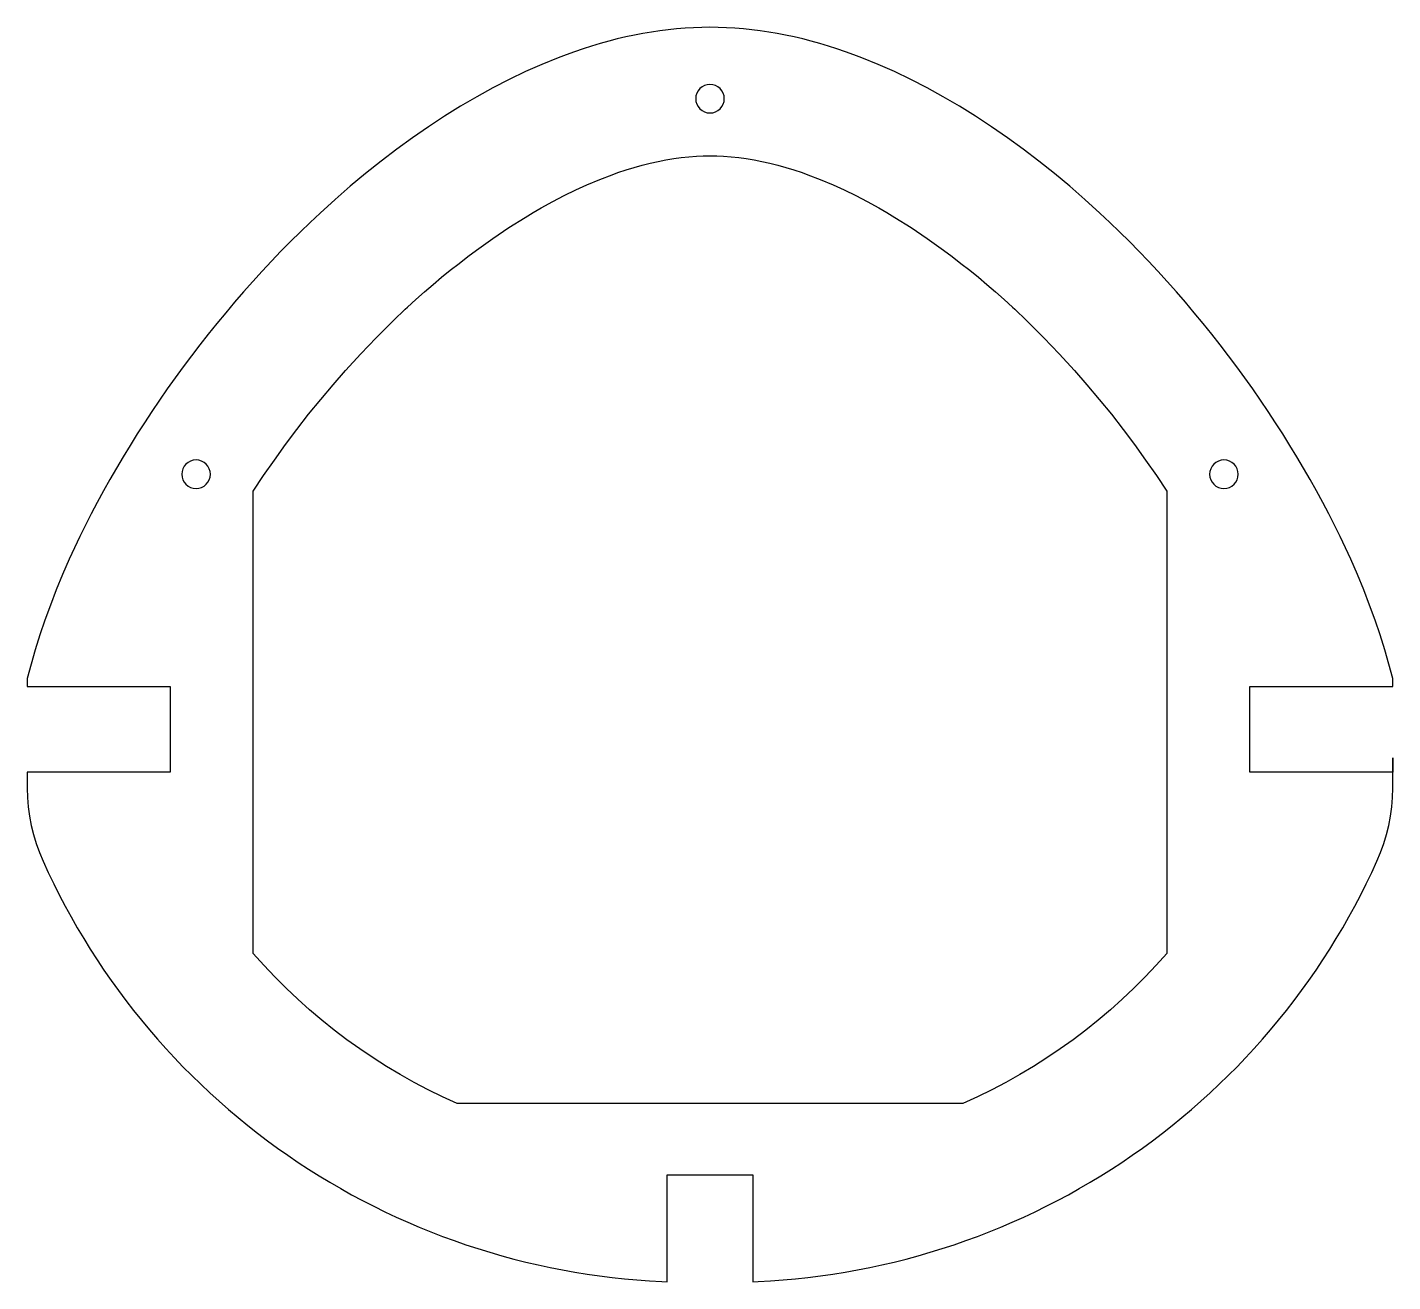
# Model space of a CAD drawing. Header units: millimetres. Extents: x 0 to 95.6, y 0 to 87.9.
import ezdxf

# ---------------------------------------------------------------- set-up
doc = ezdxf.new("R2010")
doc.units = ezdxf.units.MM

msp = doc.modelspace()

# ---------------------------------------------------------------- linework, layer by layer
for points in [[(95.627, 33.927), (95.644, 34.587), (95.644, 36.69), (95.644, 35.69), (85.644, 35.69), (85.644, 41.69), (95.644, 41.69), (95.644, 42.256), (95.38, 43.259), (95.085, 44.277), (94.761, 45.308), (94.407, 46.351), (94.024, 47.404), (93.612, 48.466), (93.172, 49.535), (92.703, 50.61), (92.34, 51.405), (91.963, 52.201), (91.571, 52.999), (91.166, 53.798), (90.746, 54.598), (90.313, 55.398), (89.867, 56.198), (89.407, 56.998), (88.935, 57.796), (88.45, 58.593), (87.953, 59.389), (87.444, 60.181), (86.923, 60.972), (86.391, 61.759), (85.848, 62.542), (85.293, 63.321), (84.728, 64.095), (84.152, 64.865), (83.566, 65.629), (82.97, 66.388), (82.364, 67.14), (81.749, 67.885), (81.124, 68.623), (80.491, 69.353), (79.849, 70.075), (79.198, 70.789), (78.54, 71.494), (77.873, 72.189), (77.199, 72.875), (76.517, 73.55), (75.829, 74.214), (75.133, 74.868), (74.085, 75.819), (73.023, 76.743), (71.949, 77.639), (70.863, 78.505), (69.767, 79.341), (68.661, 80.144), (67.548, 80.915), (66.426, 81.651), (65.299, 82.352), (64.166, 83.016), (63.03, 83.643), (61.89, 84.23), (60.748, 84.778), (59.604, 85.284), (58.461, 85.747), (57.89, 85.963), (57.319, 86.167), (56.716, 86.371), (56.115, 86.562), (55.514, 86.741), (54.914, 86.907), (54.315, 87.061), (53.717, 87.201), (53.121, 87.329), (52.525, 87.444), (51.932, 87.545), (51.339, 87.633), (50.749, 87.708), (50.16, 87.77), (49.573, 87.818), (48.987, 87.852), (48.404, 87.873), (47.822, 87.88), (47.241, 87.873), (46.657, 87.852), (46.072, 87.818), (45.485, 87.77), (44.896, 87.708), (44.305, 87.633), (43.713, 87.545), (43.119, 87.444), (42.524, 87.329), (41.927, 87.201), (41.33, 87.061), (40.731, 86.907), (40.131, 86.741), (39.53, 86.562), (38.928, 86.371), (38.325, 86.167), (37.755, 85.963), (37.183, 85.747), (36.04, 85.284), (34.897, 84.778), (33.755, 84.23), (32.615, 83.643), (31.478, 83.016), (30.345, 82.352), (29.218, 81.651), (28.097, 80.915), (26.983, 80.144), (25.878, 79.341), (24.782, 78.505), (23.696, 77.639), (22.622, 76.743), (21.56, 75.819), (20.512, 74.868), (19.816, 74.214), (19.127, 73.55), (18.445, 72.875), (17.771, 72.189), (17.105, 71.494), (16.446, 70.789), (15.796, 70.075), (15.154, 69.353), (14.52, 68.623), (13.896, 67.885), (13.281, 67.14), (12.675, 66.388), (12.079, 65.629), (11.493, 64.865), (10.917, 64.095), (10.352, 63.321), (9.797, 62.542), (9.253, 61.759), (8.721, 60.972), (8.2, 60.181), (7.691, 59.389), (7.194, 58.593), (6.709, 57.796), (6.237, 56.998), (5.778, 56.198), (5.331, 55.398), (4.898, 54.598), (4.479, 53.798), (4.073, 52.999), (3.682, 52.201), (3.304, 51.405), (2.942, 50.61), (2.473, 49.535), (2.032, 48.466), (1.62, 47.404), (1.237, 46.351), (0.883, 45.308), (0.559, 44.277), (0.265, 43.259), (0, 42.256), (0, 41.69), (10, 41.69), (10, 35.69), (0, 35.69), (0, 34.587), (0.017, 33.927), (0.07, 33.268), (0.157, 32.613), (0.278, 31.964), (0.434, 31.322), (0.623, 30.689), (0.846, 30.067), (1.101, 29.458), (1.467, 28.663), (1.847, 27.874), (2.241, 27.092), (2.648, 26.318), (3.069, 25.55), (3.503, 24.79), (3.951, 24.037), (4.411, 23.293), (4.885, 22.557), (5.371, 21.829), (5.87, 21.11), (6.382, 20.399), (6.906, 19.698), (7.442, 19.006), (7.99, 18.323), (8.55, 17.65), (9.122, 16.987), (9.705, 16.334), (10.3, 15.692), (10.905, 15.06), (11.522, 14.439), (12.149, 13.828), (12.788, 13.229), (13.436, 12.641), (14.095, 12.064), (14.763, 11.499), (15.442, 10.945), (16.13, 10.404), (16.827, 9.875), (17.533, 9.358), (18.249, 8.854), (18.973, 8.362), (19.706, 7.883), (20.447, 7.416), (21.196, 6.963), (21.952, 6.523), (22.717, 6.096), (23.489, 5.683), (24.267, 5.283), (25.053, 4.897), (25.845, 4.525), (26.644, 4.167), (27.449, 3.823), (28.26, 3.493), (29.076, 3.177), (29.898, 2.875), (30.725, 2.588), (31.557, 2.316), (32.394, 2.058), (33.235, 1.814), (34.08, 1.586), (34.929, 1.372), (35.781, 1.173), (36.637, 0.989), (37.496, 0.821), (38.358, 0.667), (39.222, 0.528), (40.089, 0.405), (40.958, 0.296), (41.828, 0.203), (42.7, 0.125), (43.573, 0.063), (44.447, 0.015), (44.822, 0.002), (44.822, 7.476), (50.822, 7.476), (50.822, 0), (51.197, 0.015), (52.071, 0.063), (52.944, 0.125), (53.816, 0.203), (54.687, 0.296), (55.555, 0.405), (56.422, 0.528), (57.287, 0.667), (58.148, 0.821), (59.007, 0.989), (59.863, 1.173), (60.716, 1.372), (61.565, 1.586), (62.41, 1.814), (63.251, 2.058), (64.087, 2.316), (64.919, 2.588), (65.746, 2.875), (66.568, 3.177), (67.384, 3.493), (68.195, 3.823), (69, 4.167), (69.799, 4.525), (70.591, 4.897), (71.377, 5.283), (72.156, 5.683), (72.928, 6.096), (73.692, 6.523), (74.449, 6.963), (75.198, 7.416), (75.939, 7.883), (76.671, 8.362), (77.396, 8.854), (78.111, 9.358), (78.818, 9.875), (79.515, 10.404), (80.203, 10.945), (80.881, 11.499), (81.55, 12.064), (82.209, 12.641), (82.857, 13.229), (83.495, 13.828), (84.122, 14.439), (84.739, 15.06), (85.345, 15.692), (85.939, 16.334), (86.523, 16.987), (87.094, 17.65), (87.654, 18.323), (88.202, 19.006), (88.738, 19.698), (89.262, 20.399), (89.774, 21.11), (90.273, 21.829), (90.759, 22.557), (91.233, 23.293), (91.694, 24.037), (92.141, 24.79), (92.575, 25.55), (92.996, 26.318), (93.404, 27.092), (93.797, 27.874), (94.178, 28.663), (94.544, 29.458), (94.799, 30.067), (95.021, 30.689), (95.211, 31.322), (95.366, 31.964), (95.488, 32.613), (95.575, 33.268)], [(48.822, 82.88), (48.803, 83.075), (48.746, 83.263), (48.654, 83.436), (48.529, 83.587), (48.378, 83.711), (48.205, 83.804), (48.017, 83.861), (47.822, 83.88), (47.627, 83.861), (47.44, 83.804), (47.267, 83.711), (47.115, 83.587), (46.991, 83.436), (46.898, 83.263), (46.841, 83.075), (46.822, 82.88), (46.841, 82.685), (46.898, 82.497), (46.991, 82.324), (47.115, 82.173), (47.267, 82.049), (47.44, 81.956), (47.627, 81.899), (47.822, 81.88), (48.017, 81.899), (48.205, 81.956), (48.378, 82.049), (48.529, 82.173), (48.654, 82.324), (48.746, 82.497), (48.803, 82.685)], [(17.338, 21.355), (16.569, 22.166), (15.822, 22.997), (15.822, 55.379), (16.551, 56.473), (17.305, 57.561), (18.084, 58.641), (18.885, 59.711), (19.709, 60.768), (20.553, 61.812), (21.417, 62.839), (22.299, 63.846), (23.353, 65.001), (24.427, 66.124), (25.038, 66.739), (25.654, 67.343), (26.479, 68.127), (26.628, 68.265), (27.221, 68.808), (27.819, 69.339), (28.42, 69.858), (29.025, 70.366), (29.632, 70.861), (30.241, 71.344), (30.852, 71.814), (31.463, 72.27), (32.601, 73.083), (33.738, 73.848), (34.87, 74.563), (35.434, 74.902), (35.995, 75.227), (36.809, 75.676), (37.616, 76.097), (38.414, 76.487), (39.204, 76.847), (40.098, 77.222), (40.96, 77.552), (41.373, 77.698), (41.948, 77.889), (42.513, 78.061), (43.077, 78.218), (43.631, 78.358), (44.189, 78.483), (44.737, 78.59), (45.279, 78.68), (45.812, 78.754), (46.344, 78.811), (46.867, 78.851), (47.349, 78.873), (47.822, 78.88), (48.296, 78.873), (48.778, 78.851), (49.3, 78.811), (49.833, 78.754), (50.365, 78.68), (50.908, 78.59), (51.456, 78.483), (52.013, 78.358), (52.567, 78.218), (53.131, 78.061), (53.697, 77.889), (54.272, 77.698), (54.684, 77.552), (55.547, 77.222), (56.44, 76.847), (57.23, 76.487), (58.029, 76.097), (58.836, 75.676), (59.649, 75.227), (60.211, 74.902), (60.774, 74.563), (61.907, 73.848), (63.043, 73.083), (64.181, 72.27), (64.793, 71.814), (65.404, 71.344), (66.013, 70.861), (66.62, 70.366), (67.224, 69.858), (67.825, 69.339), (68.423, 68.808), (69.017, 68.265), (69.165, 68.127), (69.99, 67.343), (70.606, 66.739), (71.217, 66.124), (72.292, 65.001), (73.346, 63.846), (74.228, 62.839), (75.091, 61.812), (75.936, 60.768), (76.759, 59.711), (77.561, 58.641), (78.339, 57.561), (79.093, 56.473), (79.822, 55.379), (79.822, 22.997), (79.076, 22.166), (78.307, 21.355), (77.516, 20.565), (76.704, 19.797), (75.871, 19.052), (75.018, 18.329), (74.146, 17.63), (73.256, 16.955), (72.347, 16.305), (71.421, 15.679), (70.478, 15.079), (69.519, 14.505), (68.545, 13.957), (67.556, 13.437), (66.554, 12.943), (65.538, 12.476), (30.107, 12.476), (29.091, 12.943), (28.088, 13.437), (27.1, 13.957), (26.125, 14.505), (25.167, 15.079), (24.224, 15.679), (23.298, 16.305), (22.389, 16.955), (21.498, 17.63), (20.626, 18.329), (19.773, 19.052), (18.941, 19.797), (18.129, 20.565)], [(12.822, 56.57), (12.803, 56.765), (12.746, 56.953), (12.654, 57.126), (12.529, 57.277), (12.378, 57.401), (12.205, 57.494), (12.017, 57.551), (11.822, 57.57), (11.627, 57.551), (11.44, 57.494), (11.267, 57.401), (11.115, 57.277), (10.991, 57.126), (10.898, 56.953), (10.841, 56.765), (10.822, 56.57), (10.841, 56.375), (10.898, 56.187), (10.991, 56.014), (11.115, 55.863), (11.267, 55.739), (11.44, 55.646), (11.627, 55.589), (11.822, 55.57), (12.017, 55.589), (12.205, 55.646), (12.378, 55.739), (12.529, 55.863), (12.654, 56.014), (12.746, 56.187), (12.803, 56.375)], [(84.822, 56.57), (84.803, 56.765), (84.746, 56.953), (84.654, 57.126), (84.529, 57.277), (84.378, 57.401), (84.205, 57.494), (84.017, 57.551), (83.822, 57.57), (83.627, 57.551), (83.44, 57.494), (83.267, 57.401), (83.115, 57.277), (82.991, 57.126), (82.898, 56.953), (82.841, 56.765), (82.822, 56.57), (82.841, 56.375), (82.898, 56.187), (82.991, 56.014), (83.115, 55.863), (83.267, 55.739), (83.44, 55.646), (83.627, 55.589), (83.822, 55.57), (84.017, 55.589), (84.205, 55.646), (84.378, 55.739), (84.529, 55.863), (84.654, 56.014), (84.746, 56.187), (84.803, 56.375)]]:
    msp.add_lwpolyline(points, close=True)

doc.saveas('drawing.dxf')
